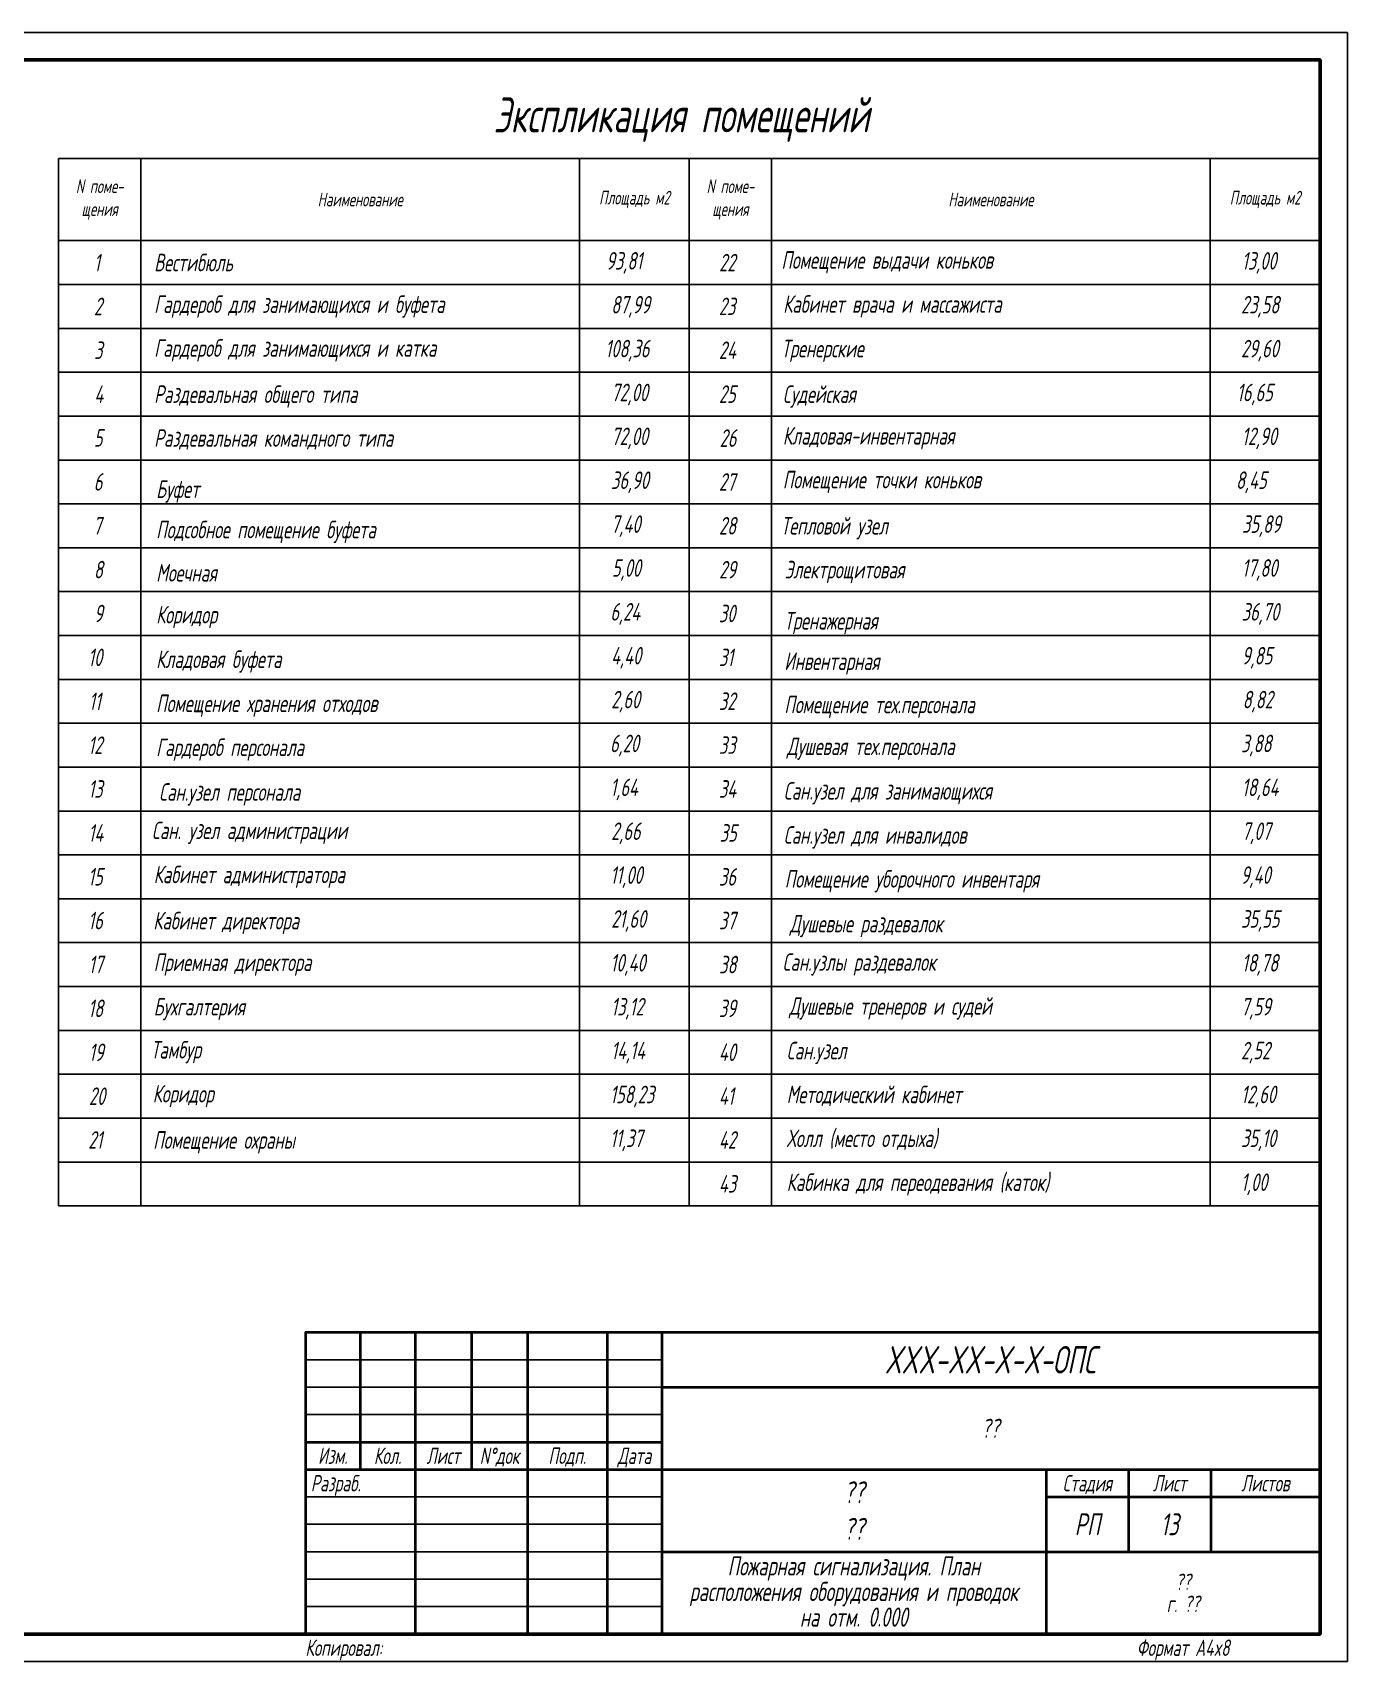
# Model space of a CAD drawing. Extents: x 0 to 1720, y -2086 to 3873.
# Drawn here: x 1480.7 to 1720.4, y 0 to 297 of the extents above; entities that cross this region are included whole.
import ezdxf
from ezdxf.enums import TextEntityAlignment as Align

# ---------------------------------------------------------------- set-up
doc = ezdxf.new("R2010")
doc.units = 0
for name, color, linetype in [('FORMAT', 134, 'Continuous'), ('TEXT', 4, 'Continuous'), ('надписи', 7, 'Continuous')]:
    doc.layers.add(name, color=color, linetype=linetype)
doc.styles.add('R2_5', font='romant.shx', dxfattribs={"width": 0.65, "oblique": 12, "height": 2.5})

msp = doc.modelspace()

# ---------------------------------------------------------------- linework, layer by layer
at = {"layer": 'FORMAT', "lineweight": 40}
for p, q in [((1540.39, 60), (1540.39, 35)), ((1550.39, 60), (1550.39, 5)), ((1560.7, 60), (1560.7, 35)), ((1570.89, 60), (1570.89, 5)), ((1585.39, 60), (1585.39, 5)), ((1595.39, 60), (1595.39, 5)), ((1595.39, 50), (1715.39, 50)), ((1530.39, 40), (1595.39, 40)), ((1530.39, 35), (1715.39, 35)), ((1665.47, 35), (1665.47, 5)), ((1680.47, 35), (1680.47, 20)), ((1695.47, 35), (1695.47, 20)), ((1665.47, 30), (1715.39, 30)), ((1595.39, 20), (1715.39, 20))]:
    msp.add_line(p, q, dxfattribs=at)
at = {"layer": 'FORMAT', "lineweight": -3}
for p, q in [((1530.39, 55), (1595.39, 55)), ((1595.39, 50), (1530.39, 50)), ((1530.39, 45), (1595.39, 45)), ((1530.39, 30), (1595.39, 30)), ((1530.39, 25), (1595.39, 25)), ((1595.39, 20), (1530.39, 20)), ((1530.39, 15), (1595.39, 15)), ((1530.39, 10), (1595.39, 10))]:
    msp.add_line(p, q, dxfattribs=at)
at = {"layer": 'FORMAT'}
msp.add_lwpolyline([(0, 297), (1720.39, 297), (1720.39, 0), (0, 0)], close=True, dxfattribs=at)
at = {"layer": 'FORMAT', "lineweight": 50}
msp.add_lwpolyline([(20, 5), (20, 292), (1715.39, 292), (1715.39, 5)], close=True, dxfattribs=at)
at = {"layer": 'FORMAT', "lineweight": 40}
msp.add_lwpolyline([(1530.39, 5), (1715.39, 5), (1715.39, 60), (1530.39, 60)], close=True, dxfattribs=at)
at = {"layer": 'надписи'}
for p, q in [((1485.39, 274.06), (1500.39, 274.06)), ((1485.39, 274.06), (1485.39, 259.06)), ((1500.39, 274.06), (1580.39, 274.06)), ((1500.39, 274.06), (1500.39, 259.06)), ((1580.39, 274.06), (1600.39, 274.06)), ((1580.39, 274.06), (1580.39, 259.06)), ((1600.39, 274.06), (1600.39, 259.06)), ((1600.39, 274.06), (1615.39, 274.06)), ((1600.39, 274.06), (1600.39, 259.06)), ((1615.39, 274.06), (1695.39, 274.06)), ((1615.39, 274.06), (1615.39, 259.06)), ((1695.39, 274.06), (1715.39, 274.06)), ((1695.39, 274.06), (1695.39, 259.06)), ((1715.39, 274.06), (1715.39, 259.06)), ((1485.39, 259.06), (1500.39, 259.06)), ((1485.39, 259.06), (1485.39, 251.06)), ((1485.39, 259.06), (1500.39, 259.06)), ((1500.39, 259.06), (1580.39, 259.06)), ((1500.39, 259.06), (1500.39, 251.06)), ((1500.39, 259.06), (1580.39, 259.06)), ((1580.39, 259.06), (1600.39, 259.06)), ((1580.39, 259.06), (1580.39, 251.06)), ((1580.39, 259.06), (1600.39, 259.06)), ((1600.39, 259.06), (1600.39, 251.06)), ((1600.39, 259.06), (1615.39, 259.06)), ((1600.39, 259.06), (1600.39, 251.06)), ((1600.39, 259.06), (1615.39, 259.06)), ((1615.39, 259.06), (1695.39, 259.06)), ((1615.39, 259.06), (1615.39, 251.06)), ((1615.39, 259.06), (1695.39, 259.06)), ((1695.39, 259.06), (1715.39, 259.06)), ((1695.39, 259.06), (1695.39, 251.06)), ((1695.39, 259.06), (1715.39, 259.06)), ((1715.39, 259.06), (1715.39, 251.06)), ((1485.39, 251.06), (1500.39, 251.06)), ((1485.39, 251.06), (1485.39, 243.06)), ((1500.39, 251.06), (1580.39, 251.06)), ((1500.39, 251.06), (1500.39, 243.06)), ((1580.39, 251.06), (1600.39, 251.06)), ((1580.39, 251.06), (1580.39, 243.06)), ((1600.39, 251.06), (1600.39, 243.06)), ((1600.39, 251.06), (1615.39, 251.06)), ((1600.39, 251.06), (1600.39, 243.06)), ((1615.39, 251.06), (1695.39, 251.06)), ((1615.39, 251.06), (1615.39, 243.06)), ((1695.39, 251.06), (1715.39, 251.06)), ((1695.39, 251.06), (1695.39, 243.06)), ((1715.39, 251.06), (1715.39, 243.06)), ((1485.39, 243.06), (1500.39, 243.06)), ((1485.39, 243.06), (1485.39, 235.06)), ((1500.39, 243.06), (1580.39, 243.06)), ((1500.39, 243.06), (1500.39, 235.06)), ((1580.39, 243.06), (1600.39, 243.06)), ((1580.39, 243.06), (1580.39, 235.06)), ((1600.39, 243.06), (1600.39, 235.06)), ((1600.39, 243.06), (1615.39, 243.06)), ((1600.39, 243.06), (1600.39, 235.06)), ((1615.39, 243.06), (1695.39, 243.06)), ((1615.39, 243.06), (1615.39, 235.06)), ((1695.39, 243.06), (1715.39, 243.06)), ((1695.39, 243.06), (1695.39, 235.06)), ((1715.39, 243.06), (1715.39, 235.06)), ((1485.39, 235.06), (1500.39, 235.06)), ((1485.39, 235.06), (1485.39, 227.06)), ((1500.39, 235.06), (1580.39, 235.06)), ((1500.39, 235.06), (1500.39, 227.06)), ((1580.39, 235.06), (1600.39, 235.06)), ((1580.39, 235.06), (1580.39, 227.06)), ((1600.39, 235.06), (1600.39, 227.06)), ((1600.39, 235.06), (1615.39, 235.06)), ((1600.39, 235.06), (1600.39, 227.06)), ((1615.39, 235.06), (1695.39, 235.06)), ((1615.39, 235.06), (1615.39, 227.06)), ((1695.39, 235.06), (1715.39, 235.06)), ((1695.39, 235.06), (1695.39, 227.06)), ((1715.39, 235.06), (1715.39, 227.06)), ((1485.39, 227.06), (1500.39, 227.06)), ((1485.39, 227.06), (1485.39, 219.06)), ((1500.39, 227.06), (1580.39, 227.06)), ((1500.39, 227.06), (1500.39, 219.06)), ((1580.39, 227.06), (1600.39, 227.06)), ((1580.39, 227.06), (1580.39, 219.06)), ((1600.39, 227.06), (1600.39, 219.06)), ((1600.39, 227.06), (1615.39, 227.06)), ((1600.39, 227.06), (1600.39, 219.06)), ((1615.39, 227.06), (1695.39, 227.06)), ((1615.39, 227.06), (1615.39, 219.06)), ((1695.39, 227.06), (1715.39, 227.06)), ((1695.39, 227.06), (1695.39, 219.06)), ((1715.39, 227.06), (1715.39, 219.06)), ((1485.39, 219.06), (1500.39, 219.06)), ((1485.39, 219.06), (1485.39, 211.06)), ((1500.39, 219.06), (1580.39, 219.06)), ((1500.39, 219.06), (1500.39, 211.06)), ((1580.39, 219.06), (1600.39, 219.06)), ((1580.39, 219.06), (1580.39, 211.06)), ((1600.39, 219.06), (1600.39, 211.06)), ((1600.39, 219.06), (1615.39, 219.06)), ((1600.39, 219.06), (1600.39, 211.06)), ((1615.39, 219.06), (1695.39, 219.06)), ((1615.39, 219.06), (1615.39, 211.06)), ((1695.39, 219.06), (1715.39, 219.06)), ((1695.39, 219.06), (1695.39, 211.06)), ((1715.39, 219.06), (1715.39, 211.06)), ((1485.39, 211.06), (1500.39, 211.06)), ((1485.39, 211.06), (1485.39, 203.06)), ((1500.39, 211.06), (1580.39, 211.06)), ((1500.39, 211.06), (1500.39, 203.06)), ((1580.39, 211.06), (1600.39, 211.06)), ((1580.39, 211.06), (1580.39, 203.06)), ((1600.39, 211.06), (1600.39, 203.06)), ((1600.39, 211.06), (1615.39, 211.06)), ((1600.39, 211.06), (1600.39, 203.06)), ((1615.39, 211.06), (1695.39, 211.06)), ((1615.39, 211.06), (1615.39, 203.06)), ((1695.39, 211.06), (1715.39, 211.06)), ((1695.39, 211.06), (1695.39, 203.06)), ((1715.39, 211.06), (1715.39, 203.06)), ((1485.39, 203.06), (1500.39, 203.06)), ((1485.39, 203.06), (1485.39, 195.06)), ((1500.39, 203.06), (1580.39, 203.06)), ((1500.39, 203.06), (1500.39, 195.06)), ((1580.39, 203.06), (1600.39, 203.06)), ((1580.39, 203.06), (1580.39, 195.06)), ((1600.39, 203.06), (1600.39, 195.06)), ((1600.39, 203.06), (1615.39, 203.06)), ((1600.39, 203.06), (1600.39, 195.06)), ((1615.39, 203.06), (1695.39, 203.06)), ((1615.39, 203.06), (1615.39, 195.06)), ((1695.39, 203.06), (1715.39, 203.06)), ((1695.39, 203.06), (1695.39, 195.06)), ((1715.39, 203.06), (1715.39, 195.06)), ((1485.39, 195.06), (1500.39, 195.06)), ((1485.39, 195.06), (1485.39, 187.06)), ((1500.39, 195.06), (1580.39, 195.06)), ((1500.39, 195.06), (1500.39, 187.06)), ((1580.39, 195.06), (1600.39, 195.06)), ((1580.39, 195.06), (1580.39, 187.06)), ((1600.39, 195.06), (1600.39, 187.06)), ((1600.39, 195.06), (1615.39, 195.06)), ((1600.39, 195.06), (1600.39, 187.06)), ((1615.39, 195.06), (1695.39, 195.06)), ((1615.39, 195.06), (1615.39, 187.06)), ((1695.39, 195.06), (1715.39, 195.06)), ((1695.39, 195.06), (1695.39, 187.06)), ((1715.39, 195.06), (1715.39, 187.06)), ((1485.39, 187.06), (1500.39, 187.06)), ((1485.39, 187.06), (1485.39, 179.06)), ((1500.39, 187.06), (1580.39, 187.06)), ((1500.39, 187.06), (1500.39, 179.06)), ((1580.39, 187.06), (1600.39, 187.06)), ((1580.39, 187.06), (1580.39, 179.06)), ((1600.39, 187.06), (1600.39, 179.06)), ((1600.39, 187.06), (1615.39, 187.06)), ((1600.39, 187.06), (1600.39, 179.06)), ((1615.39, 187.06), (1695.39, 187.06)), ((1615.39, 187.06), (1615.39, 179.06)), ((1695.39, 187.06), (1715.39, 187.06)), ((1695.39, 187.06), (1695.39, 179.06)), ((1715.39, 187.06), (1715.39, 179.06)), ((1485.39, 179.06), (1500.39, 179.06)), ((1485.39, 179.06), (1485.39, 171.06)), ((1500.39, 179.06), (1580.39, 179.06)), ((1500.39, 179.06), (1500.39, 171.06)), ((1580.39, 179.06), (1600.39, 179.06)), ((1580.39, 179.06), (1580.39, 171.06)), ((1600.39, 179.06), (1600.39, 171.06)), ((1600.39, 179.06), (1615.39, 179.06)), ((1600.39, 179.06), (1600.39, 171.06)), ((1615.39, 179.06), (1695.39, 179.06)), ((1615.39, 179.06), (1615.39, 171.06)), ((1695.39, 179.06), (1715.39, 179.06)), ((1695.39, 179.06), (1695.39, 171.06)), ((1715.39, 179.06), (1715.39, 171.06)), ((1485.39, 171.06), (1500.39, 171.06)), ((1485.39, 171.06), (1485.39, 163.06)), ((1500.39, 171.06), (1580.39, 171.06)), ((1500.39, 171.06), (1500.39, 163.06)), ((1580.39, 171.06), (1600.39, 171.06)), ((1580.39, 171.06), (1580.39, 163.06)), ((1600.39, 171.06), (1600.39, 163.06)), ((1600.39, 171.06), (1615.39, 171.06)), ((1600.39, 171.06), (1600.39, 163.06)), ((1615.39, 171.06), (1695.39, 171.06)), ((1615.39, 171.06), (1615.39, 163.06)), ((1695.39, 171.06), (1715.39, 171.06)), ((1695.39, 171.06), (1695.39, 163.06)), ((1715.39, 171.06), (1715.39, 163.06)), ((1485.39, 163.06), (1500.39, 163.06)), ((1485.39, 163.06), (1485.39, 155.06)), ((1500.39, 163.06), (1580.39, 163.06)), ((1500.39, 163.06), (1500.39, 155.06)), ((1580.39, 163.06), (1600.39, 163.06)), ((1580.39, 163.06), (1580.39, 155.06)), ((1600.39, 163.06), (1600.39, 155.06)), ((1600.39, 163.06), (1615.39, 163.06)), ((1600.39, 163.06), (1600.39, 155.06)), ((1615.39, 163.06), (1695.39, 163.06)), ((1615.39, 163.06), (1615.39, 155.06)), ((1695.39, 163.06), (1715.39, 163.06)), ((1695.39, 163.06), (1695.39, 155.06)), ((1715.39, 163.06), (1715.39, 155.06)), ((1485.39, 155.06), (1500.39, 155.06)), ((1485.39, 155.06), (1485.39, 147.06)), ((1500.39, 155.06), (1580.39, 155.06)), ((1500.39, 155.06), (1500.39, 147.06)), ((1580.39, 155.06), (1600.39, 155.06)), ((1580.39, 155.06), (1580.39, 147.06)), ((1600.39, 155.06), (1600.39, 147.06)), ((1600.39, 155.06), (1615.39, 155.06)), ((1600.39, 155.06), (1600.39, 147.06)), ((1615.39, 155.06), (1695.39, 155.06)), ((1615.39, 155.06), (1615.39, 147.06)), ((1695.39, 155.06), (1715.39, 155.06)), ((1695.39, 155.06), (1695.39, 147.06)), ((1715.39, 155.06), (1715.39, 147.06)), ((1485.39, 147.06), (1500.39, 147.06)), ((1485.39, 147.06), (1485.39, 139.06)), ((1500.39, 147.06), (1580.39, 147.06)), ((1500.39, 147.06), (1500.39, 139.06)), ((1580.39, 147.06), (1600.39, 147.06)), ((1580.39, 147.06), (1580.39, 139.06)), ((1600.39, 147.06), (1600.39, 139.06)), ((1600.39, 147.06), (1615.39, 147.06)), ((1600.39, 147.06), (1600.39, 139.06)), ((1615.39, 147.06), (1695.39, 147.06)), ((1615.39, 147.06), (1615.39, 139.06)), ((1695.39, 147.06), (1715.39, 147.06)), ((1695.39, 147.06), (1695.39, 139.06)), ((1715.39, 147.06), (1715.39, 139.06)), ((1485.39, 139.06), (1500.39, 139.06)), ((1485.39, 139.06), (1485.39, 131.06)), ((1500.39, 139.06), (1580.39, 139.06)), ((1500.39, 139.06), (1500.39, 131.06)), ((1580.39, 139.06), (1600.39, 139.06)), ((1580.39, 139.06), (1580.39, 131.06)), ((1600.39, 139.06), (1600.39, 131.06)), ((1600.39, 139.06), (1615.39, 139.06)), ((1600.39, 139.06), (1600.39, 131.06)), ((1615.39, 139.06), (1695.39, 139.06)), ((1615.39, 139.06), (1615.39, 131.06)), ((1695.39, 139.06), (1715.39, 139.06)), ((1695.39, 139.06), (1695.39, 131.06)), ((1715.39, 139.06), (1715.39, 131.06)), ((1485.39, 131.06), (1500.39, 131.06)), ((1485.39, 131.06), (1500.39, 131.06)), ((1485.39, 131.06), (1485.39, 123.06)), ((1500.39, 131.06), (1580.39, 131.06)), ((1500.39, 131.06), (1580.39, 131.06)), ((1500.39, 131.06), (1500.39, 123.06)), ((1580.39, 131.06), (1600.39, 131.06)), ((1580.39, 131.06), (1600.39, 131.06)), ((1580.39, 131.06), (1580.39, 123.06)), ((1600.39, 131.06), (1600.39, 123.06)), ((1600.39, 131.06), (1615.39, 131.06)), ((1600.39, 131.06), (1615.39, 131.06)), ((1600.39, 131.06), (1600.39, 123.06)), ((1615.39, 131.06), (1695.39, 131.06)), ((1615.39, 131.06), (1695.39, 131.06)), ((1615.39, 131.06), (1615.39, 123.06)), ((1695.39, 131.06), (1715.39, 131.06)), ((1695.39, 131.06), (1715.39, 131.06)), ((1695.39, 131.06), (1695.39, 123.06)), ((1715.39, 131.06), (1715.39, 123.06)), ((1485.39, 123.06), (1500.39, 123.06)), ((1485.39, 123.06), (1485.39, 115.06)), ((1500.39, 123.06), (1580.39, 123.06)), ((1500.39, 123.06), (1500.39, 115.06)), ((1580.39, 123.06), (1600.39, 123.06)), ((1580.39, 123.06), (1580.39, 115.06)), ((1600.39, 123.06), (1600.39, 115.06)), ((1600.39, 123.06), (1615.39, 123.06)), ((1600.39, 123.06), (1600.39, 115.06)), ((1615.39, 123.06), (1695.39, 123.06)), ((1615.39, 123.06), (1615.39, 115.06)), ((1695.39, 123.06), (1715.39, 123.06)), ((1695.39, 123.06), (1695.39, 115.06)), ((1715.39, 123.06), (1715.39, 115.06)), ((1485.39, 115.06), (1500.39, 115.06)), ((1485.39, 115.06), (1485.39, 107.06)), ((1500.39, 115.06), (1580.39, 115.06)), ((1500.39, 115.06), (1500.39, 107.06)), ((1580.39, 115.06), (1600.39, 115.06)), ((1580.39, 115.06), (1580.39, 107.06)), ((1600.39, 115.06), (1600.39, 107.06)), ((1600.39, 115.06), (1615.39, 115.06)), ((1600.39, 115.06), (1600.39, 107.06)), ((1615.39, 115.06), (1695.39, 115.06)), ((1615.39, 115.06), (1615.39, 107.06)), ((1695.39, 115.06), (1715.39, 115.06)), ((1695.39, 115.06), (1695.39, 107.06)), ((1715.39, 115.06), (1715.39, 107.06)), ((1485.39, 107.06), (1500.39, 107.06)), ((1485.39, 107.06), (1485.39, 83.06)), ((1500.39, 107.06), (1580.39, 107.06)), ((1500.39, 107.06), (1500.39, 83.06)), ((1580.39, 107.06), (1600.39, 107.06)), ((1580.39, 107.06), (1580.39, 83.06)), ((1600.39, 107.06), (1600.39, 83.06)), ((1600.39, 107.06), (1615.39, 107.06)), ((1600.39, 107.06), (1600.39, 83.06)), ((1615.39, 107.06), (1695.39, 107.06)), ((1615.39, 107.06), (1615.39, 83.06)), ((1695.39, 107.06), (1715.39, 107.06)), ((1695.39, 107.06), (1695.39, 83.06)), ((1715.39, 107.06), (1715.39, 99.06)), ((1485.39, 99.06), (1500.39, 99.06)), ((1500.39, 99.06), (1580.39, 99.06)), ((1580.39, 99.06), (1600.39, 99.06)), ((1600.39, 99.06), (1615.39, 99.06)), ((1615.39, 99.06), (1695.39, 99.06)), ((1695.39, 99.06), (1715.39, 99.06)), ((1715.39, 99.06), (1715.39, 91.06)), ((1485.39, 91.06), (1500.39, 91.06)), ((1485.39, 91.06), (1500.39, 91.06)), ((1500.39, 91.06), (1580.39, 91.06)), ((1500.39, 91.06), (1580.39, 91.06)), ((1580.39, 91.06), (1600.39, 91.06)), ((1580.39, 91.06), (1600.39, 91.06)), ((1600.39, 91.06), (1615.39, 91.06)), ((1600.39, 91.06), (1615.39, 91.06)), ((1615.39, 91.06), (1695.39, 91.06)), ((1615.39, 91.06), (1695.39, 91.06)), ((1695.39, 91.06), (1715.39, 91.06)), ((1695.39, 91.06), (1715.39, 91.06)), ((1715.39, 91.06), (1715.39, 83.06)), ((1715.39, 91.06), (1715.39, 83.06)), ((1485.39, 83.06), (1500.39, 83.06)), ((1500.39, 83.06), (1580.39, 83.06)), ((1580.39, 83.06), (1600.39, 83.06)), ((1600.39, 83.06), (1615.39, 83.06)), ((1615.39, 83.06), (1695.39, 83.06)), ((1695.39, 83.06), (1715.39, 83.06))]:
    msp.add_line(p, q, dxfattribs=at)

# ---------------------------------------------------------------- texts
at = {"layer": 'FORMAT', "style": 'R2_5', "oblique": 12, "width": 0.65}
for s, p in [('Изм.', (1535.39, 36)), ('Кол.', (1545.39, 36)), ('Лист', (1555.54, 36)), ('N%%dдок', (1565.79, 36)), ('Подп.', (1578.14, 36)), ('Дата', (1590.39, 36))]:
    msp.add_text(s, height=3, dxfattribs=at).set_placement(p, align=Align.CENTER)
msp.add_text('Разраб.', height=3, dxfattribs=at).set_placement((1531.39, 31))
for s, height, p in [('Стадия', 3, (1672.97, 32.5)), ('Лист', 3, (1687.97, 32.5)), ('Листов', 3, (1705.43, 32.5)), ('РП', 4, (1672.97, 25)), ('Формат А4x8', 3, (1690.43, 2.5))]:
    msp.add_text(s, height=height, dxfattribs=at).set_placement(p, align=Align.MIDDLE_CENTER)
msp.add_text('Копировал:', height=3, dxfattribs=at).set_placement((1530.39, 2.5), align=Align.MIDDLE_LEFT)
at = {"layer": 'FORMAT', "insert": (1690.43, 12.5), "char_height": 3, "width": 48.2605, "attachment_point": 5, "line_spacing_factor": 0.8, "style": 'R2_5'}
msp.add_mtext('??\\Pг. ??', dxfattribs=at)
at = {"layer": 'TEXT', "style": 'R2_5', "oblique": 12, "width": 0.65}
for s, height, p in [('Экспликация помещений', 6.4, (1564.7, 278.8)), ('1', 3.2, (1491.85, 253.46)), ('Вестибюль', 3.2, (1502.83, 253.47)), ('93,81', 3.2, (1585.23, 253.78)), ('22', 3.2, (1605.83, 253.46)), ('Помещение выдачи коньков', 3.2, (1617.19, 253.93)), ('13,00', 3.2, (1701.15, 253.78)), ('2', 3.2, (1491.86, 245.46)), ('Гардероб для занимающихся и буфета', 3.2, (1502.83, 245.88)), ('87,99', 3.2, (1586.15, 245.78)), ('23', 3.2, (1605.78, 245.48)), ('Кабинет врача и массажиста', 3.2, (1617.51, 245.9)), ('23,58', 3.2, (1701, 245.78)), ('3', 3.2, (1491.88, 237.48)), ('Гардероб для занимающихся и катка', 3.2, (1502.83, 237.88)), ('108,36', 3.2, (1585.08, 237.78)), ('24', 3.2, (1605.79, 237.48)), ('Тренерские', 3.2, (1617.18, 237.78)), ('29,60', 3.2, (1701, 237.78)), ('4', 3.2, (1491.92, 229.46)), ('Раздевальная общего типа', 3.2, (1502.82, 229.47)), ('72,00', 3.2, (1586.17, 229.78)), ('25', 3.2, (1605.79, 229.48)), ('Судейская', 3.2, (1617.45, 229.47)), ('16,65', 3.2, (1700.23, 229.78)), ('5', 3.2, (1491.83, 221.49)), ('Раздевальная командного типа', 3.2, (1502.82, 221.47)), ('72,00', 3.2, (1586.17, 221.78)), ('26', 3.2, (1605.93, 221.46)), ('Кладовая-инвентарная', 3.2, (1617.45, 221.88)), ('12,90', 3.2, (1701.15, 221.78)), ('36,90', 3.2, (1586.12, 213.78)), ('Помещение точки коньков', 3.2, (1617.45, 213.88)), ('8,45', 3.2, (1700.08, 213.78)), ('6', 3.2, (1491.81, 213.48)), ('Буфет', 3.2, (1503.19, 212.15)), ('27', 3.2, (1605.8, 213.46)), ('7', 3.2, (1491.7, 205.46)), ('Подсобное помещение буфета', 3.2, (1503.19, 204.78)), ('7,40', 3.2, (1586.13, 205.78)), ('28', 3.2, (1605.81, 205.48)), ('Тепловой узел', 3.2, (1617.1, 205.47)), ('35,89', 3.2, (1701.17, 205.78)), ('8', 3.2, (1491.84, 197.48)), ('Моечная', 3.2, (1503.19, 196.89)), ('5,00', 3.2, (1586.29, 197.78)), ('29', 3.2, (1605.83, 197.46)), ('Электрощитовая', 3.2, (1617.79, 197.47)), ('17,80', 3.2, (1701.17, 197.78)), ('9', 3.2, (1491.87, 189.48)), ('Коридор', 3.2, (1503.19, 189.26)), ('6,24', 3.2, (1586.01, 189.78)), ('30', 3.2, (1605.78, 189.48)), ('Тренажерная', 3.2, (1617.72, 188.15)), ('36,70', 3.2, (1701.12, 189.78)), ('10', 3.2, (1490.79, 181.48)), ('Кладовая буфета', 3.2, (1503.19, 181.14)), ('4,40', 3.2, (1586.15, 181.78)), ('31', 3.2, (1605.79, 181.48)), ('9,85', 3.2, (1701.13, 181.78)), ('Инвентарная', 3.2, (1617.72, 180.78)), ('11', 3.2, (1490.93, 173.46)), ('Помещение хранения отходов', 3.2, (1503.19, 173.09)), ('2,60', 3.2, (1586.15, 173.78)), ('32', 3.2, (1605.79, 173.48)), ('Помещение тех.персонала', 3.2, (1617.72, 172.89)), ('8,82', 3.2, (1701.29, 173.78)), ('12', 3.2, (1490.8, 165.46)), ('Гардероб персонала', 3.2, (1503.19, 165.08)), ('6,20', 3.2, (1585.95, 165.78)), ('33', 3.2, (1605.79, 165.48)), ('Душевая тех.персонала ', 3.2, (1618.19, 165.26)), ('3,88', 3.2, (1701.01, 165.78)), ('13', 3.2, (1490.81, 157.48)), ('1,64', 3.2, (1586, 157.78)), ('34', 3.2, (1605.79, 157.48)), ('18,64', 3.2, (1701.15, 157.78)), ('Сан.узел персонала', 3.2, (1503.72, 156.93)), ('Сан.узел для занимающихся', 3.2, (1617.61, 157.14)), ('14', 3.2, (1490.83, 149.46)), ('Сан. узел администрации', 3.2, (1502.41, 149.93)), ('2,66', 3.2, (1586.15, 149.78)), ('35', 3.2, (1605.93, 149.46)), ('Сан.узел для инвалидов', 3.2, (1617.61, 149.09)), ('7,07', 3.2, (1701.15, 149.78)), ('15', 3.2, (1490.78, 141.48)), ('Кабинет администратора', 3.2, (1502.74, 141.9)), ('11,00', 3.2, (1586, 141.78)), ('36', 3.2, (1605.8, 141.46)), ('Помещение уборочного инвентаря', 3.2, (1617.8, 141.08)), ('9,40', 3.2, (1700.95, 141.78)), ('16', 3.2, (1490.79, 133.48)), ('Кабинет директора', 3.2, (1502.66, 133.46)), ('21,60', 3.2, (1586.15, 133.78)), ('37', 3.2, (1605.81, 133.48)), ('35,55', 3.2, (1701, 133.78)), ('Душевые раздевалок', 3.2, (1618.72, 132.93)), ('17', 3.2, (1490.88, 125.48)), ('Приемная директора', 3.2, (1502.74, 125.88)), ('10,40', 3.2, (1586.01, 125.78)), ('38', 3.2, (1605.83, 125.46)), ('Сан.узлы раздевалок', 3.2, (1617.4, 125.93)), ('18,78', 3.2, (1701.15, 125.78)), ('18', 3.2, (1490.79, 117.48)), ('Бухгалтерия', 3.2, (1502.74, 117.78)), ('13,12', 3.2, (1586.15, 117.78)), ('39', 3.2, (1605.78, 117.48)), ('Душевые тренеров и судей', 3.2, (1618.61, 117.9)), ('7,59', 3.2, (1701, 117.78)), ('Тамбур', 3.2, (1502.22, 109.93)), ('14,14', 3.2, (1586.15, 109.78)), ('Сан.узел', 3.2, (1618.15, 109.78)), ('2,52', 3.2, (1701, 109.78)), ('19', 3.2, (1490.93, 109.46)), ('40', 3.2, (1605.79, 109.48)), ('20', 3.2, (1490.93, 101.46)), ('Коридор', 3.2, (1502.56, 101.91)), ('158,23', 3.2, (1585.95, 101.78)), ('41', 3.2, (1605.79, 101.48)), ('Методический кабинет', 3.2, (1618.15, 101.78)), ('12,60', 3.2, (1701, 101.78)), ('21', 3.2, (1490.81, 93.48)), ('Помещение охраны', 3.2, (1502.64, 93.47)), ('11,37', 3.2, (1585.95, 93.78)), ('42', 3.2, (1605.79, 93.48)), ('Холл (место отдыха)', 3.2, (1618.15, 93.78)), ('35,10', 3.2, (1701, 93.78)), ('Кабинка для переодевания (каток)', 3.2, (1618.15, 85.78)), ('43', 3.2, (1605.79, 85.48)), ('1,00', 3.2, (1701, 85.78))]:
    msp.add_text(s, height=height, dxfattribs=at).set_placement(p)
msp.add_text('13', height=4, dxfattribs=at).set_placement((1687.97, 25), align=Align.MIDDLE_CENTER)
at = {"layer": 'TEXT', "attachment_point": 5, "style": 'R2_5'}
for s, insert, char_height, width in [('N поме- щения', (1492.89, 266.56), 2.5, 12), ('Наименование', (1540.39, 266.56), 2.5, 77), ('Площадь м2', (1590.39, 266.56), 2.5, 17), ('N поме- щения', (1607.89, 266.56), 2.5, 12), ('Наименование', (1655.39, 266.56), 2.5, 77), ('Площадь м2', (1705.39, 266.56), 2.5, 17), ('??', (1655.29, 42.5), 3.5, 120), ('??\\P??', (1630.44, 27.5), 4, 70)]:
    msp.add_mtext(s, dxfattribs=dict(at, insert=insert, char_height=char_height, width=width))
for s, insert, char_height, width, line_spacing_factor in [('XXX-XX-X-X-ОПС', (1655.29, 55), 5, 120, 0.800004), ('Пожарная сигнализация. План расположения оборудования и проводок на отм. 0.000', (1630.39, 12.75), 3.5, 70, 0.8)]:
    msp.add_mtext(s, dxfattribs=dict(at, insert=insert, char_height=char_height, width=width, line_spacing_factor=line_spacing_factor))

doc.saveas('drawing.dxf')
